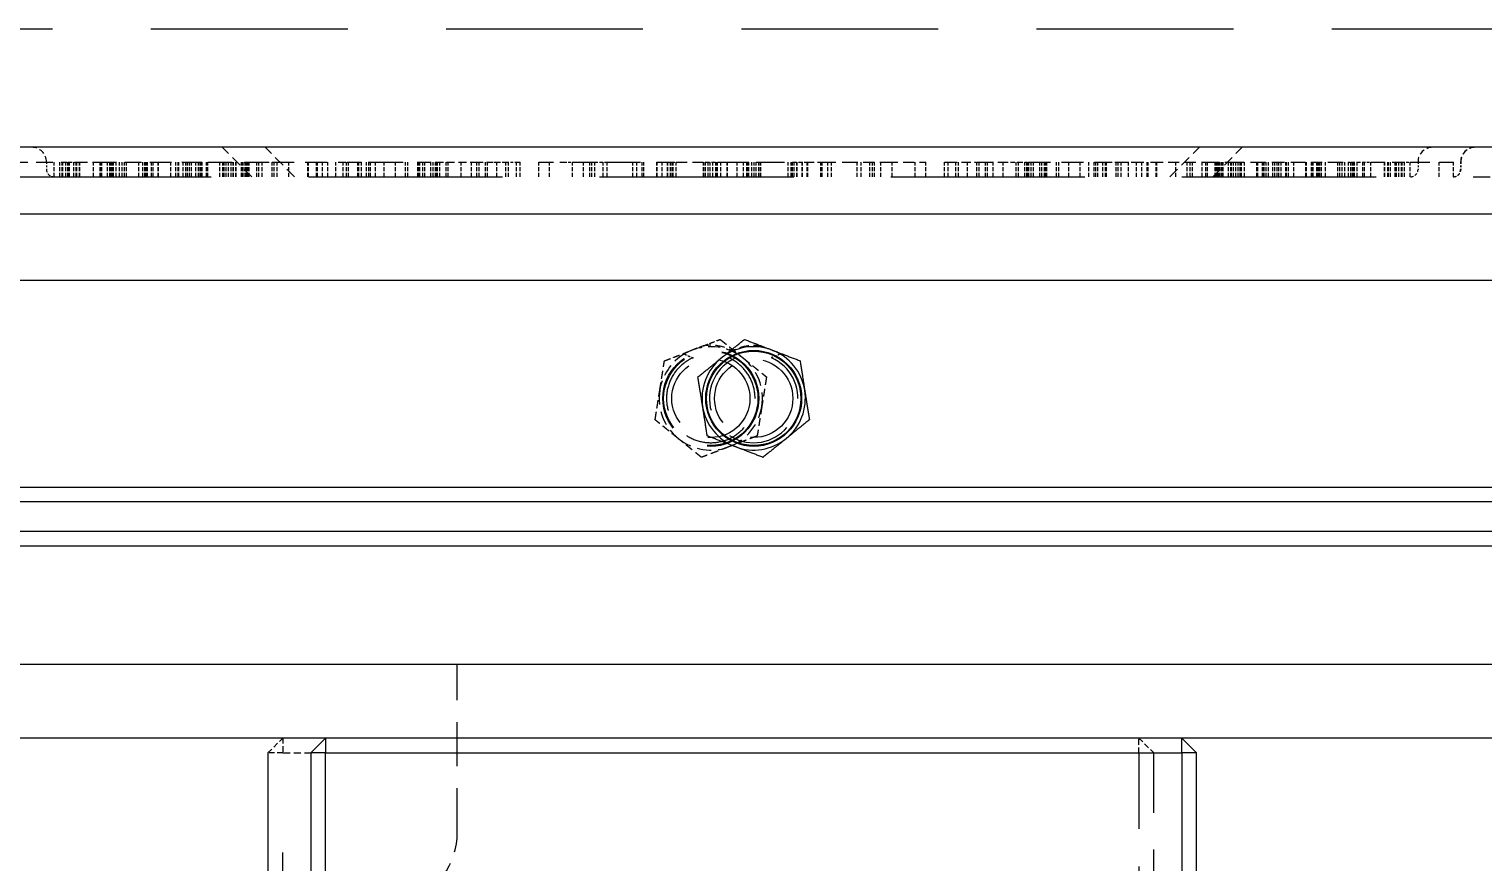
# Model space of a CAD drawing. Header units: millimetres. Extents: x 36 to 2484, y 36 to 1746.
# Drawn here: x 1437.6 to 1536.1, y 569 to 625.4 of the extents above; entities that cross this region are included whole.
import ezdxf

# ---------------------------------------------------------------- set-up
doc = ezdxf.new("R2010")
doc.units = ezdxf.units.MM
doc.header["$LTSCALE"] = 6
doc.linetypes.add('HIDDEN', pattern=[9.525, 6.35, -3.175])
doc.layers.add('가는실선_A4', color=7, linetype='Continuous', lineweight=5)
doc.layers.add('굵은실선_A3', color=7, linetype='Continuous', lineweight=18)
doc.layers.add('가는파선_A3', color=7, linetype='HIDDEN', lineweight=13, true_color=0x008000)
doc.styles.add('치수문자_A3(2.5)', font='')
doc.styles.get('치수문자_A3(2.5)').set_extended_font_data('GulimChe')
doc.dimstyles.new('치수_A3(2.5)', dxfattribs={"dimscale": 6, "dimtxt": 2.5, "dimasz": 2.5, "dimexe": 1.5, "dimexo": 1, "dimgap": 0.5, "dimtad": 1, "dimtoh": 1, "dimdec": 1, "dimrnd": 1e-08, "dimdsep": 46, "dimtxsty": '치수문자_A3(2.5)', "dimcen": 0.09, "dimdle": 10, "dimclrd": 8, "dimclre": 8, "dimclrt": 7, "dimadec": 1, "dimazin": 2, "dimtfac": 0.8, "dimtmove": 0, "dimatfit": 3, "dimfxl": 1, "dimtolj": 1, "dimtzin": 0, "dimlwd": -1, "dimlwe": -1, "dimarcsym": 0})

# ---------------------------------------------------------------- blocks, each defined once
blk = doc.blocks.new('*D23')
at = {"layer": 'Defpoints', "color": 0, "transparency": 16777216}
for p in [(1559.168, 617.429), (1623.78, 617.429), (1518.763, 417.429)]:
    blk.add_point(p, dxfattribs=at)
at = {"layer": '가는실선_A4', "color": 8, "transparency": 16777216}
for p, q in [((1565.168, 617.429), (1632.78, 617.429)), ((1623.78, 432.429), (1623.78, 602.429)), ((1524.763, 417.429), (1632.78, 417.429))]:
    blk.add_line(p, q, dxfattribs=at)
for points in [[(1621.28, 602.429), (1626.28, 602.429), (1623.78, 617.429)], [(1621.28, 432.429), (1626.28, 432.429), (1623.78, 417.429)]]:
    blk.add_solid(points, dxfattribs=at)
at = {"layer": '가는실선_A4', "color": 7, "transparency": 16777216, "insert": (1613.11, 517.429), "char_height": 15, "attachment_point": 5, "rotation": 90, "style": '치수문자_A3(2.5)'}
blk.add_mtext('\\A1;200', dxfattribs=at)

msp = doc.modelspace()

# ---------------------------------------------------------------- linework, layer by layer
at = {"layer": '가는파선_A3', "ltscale": 0.349956}
for p, q in [((1559.168, 625.429), (1359.168, 625.429)), ((1559.168, 590.429), (1359.168, 590.429)), ((1453.763, 576.429), (1453.763, 536.429))]:
    msp.add_line(p, q, dxfattribs=at)
at = {"layer": '가는파선_A3', "ltscale": 0.019385}
for p, q in [((1452.663, 615.429), (1450.663, 617.429)), ((1455.568, 615.429), (1453.568, 617.429)), ((1514.863, 615.429), (1516.863, 617.429)), ((1517.768, 615.429), (1519.768, 617.429))]:
    msp.add_line(p, q, dxfattribs=at)
at = {"layer": '가는파선_A3', "ltscale": 0.029609}
msp.add_line((1436.362, 616.429), (1439.88, 616.429), dxfattribs=at)
at = {"layer": '가는파선_A3', "ltscale": 0.003344}
for p, q in [((1438.762, 616.429), (1438.762, 615.929)), ((1531.669, 616.429), (1531.669, 615.929)), ((1534.558, 616.429), (1534.558, 615.929)), ((1534.574, 616.429), (1534.574, 615.929))]:
    msp.add_line(p, q, dxfattribs=at)
at = {"layer": '가는파선_A3', "ltscale": 0.006789}
for p, q in [((1439.289, 615.429), (1439.289, 616.429)), ((1439.678, 615.429), (1439.678, 616.429)), ((1439.829, 615.429), (1439.829, 616.429)), ((1439.88, 615.429), (1439.88, 616.429)), ((1440.064, 615.429), (1440.064, 616.429)), ((1440.218, 615.429), (1440.218, 616.429)), ((1440.293, 615.429), (1440.293, 616.429)), ((1440.32, 615.429), (1440.32, 616.429)), ((1440.616, 615.429), (1440.616, 616.429)), ((1440.617, 615.429), (1440.617, 616.429)), ((1440.768, 615.429), (1440.768, 616.429)), ((1440.808, 615.429), (1440.808, 616.429)), ((1441.003, 615.429), (1441.003, 616.429)), ((1441.024, 615.429), (1441.024, 616.429)), ((1441.958, 615.429), (1441.958, 616.429)), ((1442.395, 615.429), (1442.395, 616.429)), ((1442.498, 615.429), (1442.498, 616.429)), ((1442.507, 615.429), (1442.507, 616.429)), ((1442.888, 615.429), (1442.888, 616.429)), ((1443.062, 615.429), (1443.062, 616.429)), ((1443.142, 615.429), (1443.142, 616.429)), ((1443.145, 615.429), (1443.145, 616.429)), ((1443.167, 615.429), (1443.167, 616.429)), ((1443.208, 615.429), (1443.208, 616.429)), ((1443.308, 615.429), (1443.308, 616.429)), ((1443.478, 615.429), (1443.478, 616.429)), ((1443.71, 615.429), (1443.71, 616.429)), ((1443.89, 615.429), (1443.89, 616.429)), ((1444.049, 615.429), (1444.049, 616.429)), ((1444.188, 615.429), (1444.188, 616.429)), ((1445.026, 615.429), (1445.026, 616.429)), ((1445.297, 615.429), (1445.297, 616.429)), ((1445.422, 615.429), (1445.422, 616.429)), ((1445.511, 615.429), (1445.511, 616.429)), ((1445.563, 615.429), (1445.563, 616.429)), ((1445.609, 615.429), (1445.609, 616.429)), ((1445.868, 615.429), (1445.868, 616.429)), ((1445.875, 615.429), (1445.875, 616.429)), ((1445.986, 615.429), (1445.986, 616.429)), ((1446.322, 615.429), (1446.322, 616.429)), ((1446.36, 615.429), (1446.36, 616.429)), ((1447.179, 615.429), (1447.179, 616.429)), ((1447.53, 615.429), (1447.53, 616.429)), ((1447.676, 615.429), (1447.676, 616.429)), ((1447.721, 615.429), (1447.721, 616.429)), ((1448.032, 615.429), (1448.032, 616.429)), ((1448.198, 615.429), (1448.198, 616.429)), ((1448.304, 615.429), (1448.304, 616.429)), ((1448.461, 615.429), (1448.461, 616.429)), ((1448.596, 615.429), (1448.596, 616.429)), ((1448.886, 615.429), (1448.886, 616.429)), ((1449.05, 615.429), (1449.05, 616.429)), ((1449.175, 615.429), (1449.175, 616.429)), ((1449.271, 615.429), (1449.271, 616.429)), ((1449.302, 615.429), (1449.302, 616.429)), ((1449.606, 615.429), (1449.606, 616.429)), ((1449.681, 615.429), (1449.681, 616.429)), ((1450.511, 615.429), (1450.511, 616.429)), ((1450.709, 615.429), (1450.709, 616.429)), ((1450.809, 615.429), (1450.809, 616.429)), ((1450.936, 615.429), (1450.936, 616.429)), ((1451.092, 615.429), (1451.092, 616.429)), ((1451.264, 615.429), (1451.264, 616.429)), ((1451.404, 615.429), (1451.404, 616.429)), ((1451.436, 615.429), (1451.436, 616.429)), ((1451.595, 615.429), (1451.595, 616.429)), ((1451.61, 615.429), (1451.61, 616.429)), ((1451.966, 615.429), (1451.966, 616.429)), ((1452.05, 615.429), (1452.05, 616.429)), ((1452.157, 615.429), (1452.157, 616.429)), ((1452.263, 615.429), (1452.263, 616.429)), ((1452.327, 615.429), (1452.327, 616.429)), ((1452.353, 615.429), (1452.353, 616.429)), ((1452.413, 615.429), (1452.413, 616.429)), ((1452.503, 615.429), (1452.503, 616.429)), ((1453.019, 615.429), (1453.019, 616.429)), ((1453.139, 615.429), (1453.139, 616.429)), ((1453.374, 615.429), (1453.374, 616.429)), ((1454.042, 615.429), (1454.042, 616.429)), ((1454.188, 615.429), (1454.188, 616.429)), ((1454.397, 615.429), (1454.397, 616.429)), ((1455.171, 615.429), (1455.171, 616.429)), ((1456.463, 615.429), (1456.463, 616.429)), ((1456.504, 615.429), (1456.504, 616.429)), ((1457.046, 615.429), (1457.046, 616.429)), ((1457.118, 615.429), (1457.118, 616.429)), ((1457.469, 615.429), (1457.469, 616.429)), ((1457.824, 615.429), (1457.824, 616.429)), ((1458.367, 615.429), (1458.367, 616.429)), ((1458.86, 615.429), (1458.86, 616.429)), ((1459.077, 615.429), (1459.077, 616.429)), ((1459.215, 615.429), (1459.215, 616.429)), ((1459.861, 615.429), (1459.861, 616.429)), ((1459.931, 615.429), (1459.931, 616.429)), ((1460.108, 615.429), (1460.108, 616.429)), ((1460.442, 615.429), (1460.442, 616.429)), ((1460.593, 615.429), (1460.593, 616.429)), ((1460.705, 615.429), (1460.705, 616.429)), ((1461.055, 615.429), (1461.055, 616.429)), ((1461.64, 615.429), (1461.64, 616.429)), ((1462.413, 615.429), (1462.413, 616.429)), ((1463.088, 615.429), (1463.088, 616.429)), ((1463.25, 615.429), (1463.25, 616.429)), ((1463.912, 615.429), (1463.912, 616.429)), ((1463.996, 615.429), (1463.996, 616.429)), ((1464.052, 615.429), (1464.052, 616.429)), ((1464.249, 615.429), (1464.249, 616.429)), ((1464.387, 615.429), (1464.387, 616.429)), ((1464.806, 615.429), (1464.806, 616.429)), ((1464.956, 615.429), (1464.956, 616.429)), ((1465.117, 615.429), (1465.117, 616.429)), ((1465.155, 615.429), (1465.155, 616.429)), ((1465.161, 615.429), (1465.161, 616.429)), ((1465.215, 615.429), (1465.215, 616.429)), ((1465.256, 615.429), (1465.256, 616.429)), ((1465.403, 615.429), (1465.403, 616.429)), ((1465.835, 615.429), (1465.835, 616.429)), ((1465.981, 615.429), (1465.981, 616.429)), ((1466.858, 615.429), (1466.858, 616.429)), ((1467.551, 615.429), (1467.551, 616.429)), ((1467.92, 615.429), (1467.92, 616.429)), ((1468.068, 615.429), (1468.068, 616.429)), ((1468.499, 615.429), (1468.499, 616.429)), ((1468.643, 615.429), (1468.643, 616.429)), ((1469.269, 615.429), (1469.269, 616.429)), ((1469.89, 615.429), (1469.89, 616.429)), ((1470.064, 615.429), (1470.064, 616.429)), ((1470.596, 615.429), (1470.596, 616.429)), ((1470.843, 615.429), (1470.843, 616.429)), ((1472.104, 615.429), (1472.104, 616.429)), ((1472.832, 615.429), (1472.832, 616.429)), ((1474.393, 615.429), (1474.393, 616.429)), ((1475.151, 615.429), (1475.151, 616.429)), ((1475.573, 615.429), (1475.573, 616.429)), ((1475.706, 615.429), (1475.706, 616.429)), ((1475.898, 615.429), (1475.898, 616.429)), ((1476.48, 615.429), (1476.48, 616.429)), ((1476.751, 615.429), (1476.751, 616.429)), ((1478.49, 615.429), (1478.49, 616.429)), ((1478.746, 615.429), (1478.746, 616.429)), ((1479.114, 615.429), (1479.114, 616.429)), ((1479.216, 615.429), (1479.216, 616.429)), ((1480.103, 615.429), (1480.103, 616.429)), ((1480.111, 615.429), (1480.111, 616.429)), ((1480.133, 615.429), (1480.133, 616.429)), ((1480.463, 615.429), (1480.463, 616.429)), ((1480.476, 615.429), (1480.476, 616.429)), ((1480.824, 615.429), (1480.824, 616.429)), ((1480.849, 615.429), (1480.849, 616.429)), ((1481.023, 615.429), (1481.023, 616.429)), ((1481.135, 615.429), (1481.135, 616.429)), ((1481.22, 615.429), (1481.22, 616.429)), ((1481.42, 615.429), (1481.42, 616.429)), ((1483.27, 615.429), (1483.27, 616.429)), ((1483.384, 615.429), (1483.384, 616.429)), ((1483.413, 615.429), (1483.413, 616.429)), ((1483.591, 615.429), (1483.591, 616.429)), ((1483.728, 615.429), (1483.728, 616.429)), ((1483.899, 615.429), (1483.899, 616.429)), ((1484.1, 615.429), (1484.1, 616.429)), ((1484.126, 615.429), (1484.126, 616.429)), ((1484.144, 615.429), (1484.144, 616.429)), ((1484.159, 615.429), (1484.159, 616.429)), ((1484.217, 615.429), (1484.217, 616.429)), ((1484.444, 615.429), (1484.444, 616.429)), ((1484.871, 615.429), (1484.871, 616.429)), ((1484.876, 615.429), (1484.876, 616.429)), ((1484.878, 615.429), (1484.878, 616.429)), ((1484.886, 615.429), (1484.886, 616.429)), ((1485.545, 615.429), (1485.545, 616.429)), ((1485.553, 615.429), (1485.553, 616.429)), ((1485.555, 615.429), (1485.555, 616.429)), ((1485.56, 615.429), (1485.56, 616.429)), ((1485.987, 615.429), (1485.987, 616.429)), ((1486.214, 615.429), (1486.214, 616.429)), ((1486.272, 615.429), (1486.272, 616.429)), ((1486.287, 615.429), (1486.287, 616.429)), ((1486.306, 615.429), (1486.306, 616.429)), ((1486.331, 615.429), (1486.331, 616.429)), ((1486.532, 615.429), (1486.532, 616.429)), ((1486.704, 615.429), (1486.704, 616.429)), ((1486.84, 615.429), (1486.84, 616.429)), ((1487.018, 615.429), (1487.018, 616.429)), ((1487.047, 615.429), (1487.047, 616.429)), ((1487.161, 615.429), (1487.161, 616.429)), ((1489.011, 615.429), (1489.011, 616.429)), ((1489.211, 615.429), (1489.211, 616.429)), ((1489.297, 615.429), (1489.297, 616.429)), ((1489.408, 615.429), (1489.408, 616.429)), ((1489.582, 615.429), (1489.582, 616.429)), ((1489.607, 615.429), (1489.607, 616.429)), ((1489.955, 615.429), (1489.955, 616.429)), ((1489.968, 615.429), (1489.968, 616.429)), ((1490.298, 615.429), (1490.298, 616.429)), ((1490.32, 615.429), (1490.32, 616.429)), ((1490.328, 615.429), (1490.328, 616.429)), ((1491.215, 615.429), (1491.215, 616.429)), ((1491.317, 615.429), (1491.317, 616.429)), ((1491.685, 615.429), (1491.685, 616.429)), ((1491.941, 615.429), (1491.941, 616.429)), ((1493.68, 615.429), (1493.68, 616.429)), ((1493.951, 615.429), (1493.951, 616.429)), ((1494.533, 615.429), (1494.533, 616.429)), ((1494.725, 615.429), (1494.725, 616.429)), ((1494.858, 615.429), (1494.858, 616.429)), ((1495.28, 615.429), (1495.28, 616.429)), ((1496.038, 615.429), (1496.038, 616.429)), ((1497.599, 615.429), (1497.599, 616.429)), ((1498.327, 615.429), (1498.327, 616.429)), ((1499.588, 615.429), (1499.588, 616.429)), ((1499.835, 615.429), (1499.835, 616.429)), ((1500.367, 615.429), (1500.367, 616.429)), ((1500.542, 615.429), (1500.542, 616.429)), ((1501.162, 615.429), (1501.162, 616.429)), ((1501.788, 615.429), (1501.788, 616.429)), ((1501.932, 615.429), (1501.932, 616.429)), ((1502.363, 615.429), (1502.363, 616.429)), ((1502.511, 615.429), (1502.511, 616.429)), ((1502.88, 615.429), (1502.88, 616.429)), ((1503.573, 615.429), (1503.573, 616.429)), ((1504.45, 615.429), (1504.45, 616.429)), ((1504.596, 615.429), (1504.596, 616.429)), ((1505.028, 615.429), (1505.028, 616.429)), ((1505.175, 615.429), (1505.175, 616.429)), ((1505.216, 615.429), (1505.216, 616.429)), ((1505.27, 615.429), (1505.27, 616.429)), ((1505.276, 615.429), (1505.276, 616.429)), ((1505.314, 615.429), (1505.314, 616.429)), ((1505.475, 615.429), (1505.475, 616.429)), ((1505.625, 615.429), (1505.625, 616.429)), ((1506.044, 615.429), (1506.044, 616.429)), ((1506.182, 615.429), (1506.182, 616.429)), ((1506.379, 615.429), (1506.379, 616.429)), ((1506.435, 615.429), (1506.435, 616.429)), ((1506.519, 615.429), (1506.519, 616.429)), ((1507.181, 615.429), (1507.181, 616.429)), ((1507.343, 615.429), (1507.343, 616.429)), ((1508.018, 615.429), (1508.018, 616.429)), ((1508.791, 615.429), (1508.791, 616.429)), ((1509.376, 615.429), (1509.376, 616.429)), ((1509.726, 615.429), (1509.726, 616.429)), ((1509.839, 615.429), (1509.839, 616.429)), ((1509.989, 615.429), (1509.989, 616.429)), ((1510.323, 615.429), (1510.323, 616.429)), ((1510.5, 615.429), (1510.5, 616.429)), ((1510.571, 615.429), (1510.571, 616.429)), ((1511.216, 615.429), (1511.216, 616.429)), ((1511.354, 615.429), (1511.354, 616.429)), ((1511.571, 615.429), (1511.571, 616.429)), ((1512.064, 615.429), (1512.064, 616.429)), ((1512.607, 615.429), (1512.607, 616.429)), ((1512.962, 615.429), (1512.962, 616.429)), ((1513.313, 615.429), (1513.313, 616.429)), ((1513.385, 615.429), (1513.385, 616.429)), ((1513.927, 615.429), (1513.927, 616.429)), ((1513.968, 615.429), (1513.968, 616.429)), ((1515.26, 615.429), (1515.26, 616.429)), ((1516.034, 615.429), (1516.034, 616.429)), ((1516.243, 615.429), (1516.243, 616.429)), ((1516.389, 615.429), (1516.389, 616.429)), ((1517.057, 615.429), (1517.057, 616.429)), ((1517.292, 615.429), (1517.292, 616.429)), ((1517.412, 615.429), (1517.412, 616.429)), ((1517.928, 615.429), (1517.928, 616.429)), ((1518.018, 615.429), (1518.018, 616.429)), ((1518.078, 615.429), (1518.078, 616.429)), ((1518.104, 615.429), (1518.104, 616.429)), ((1518.168, 615.429), (1518.168, 616.429)), ((1518.274, 615.429), (1518.274, 616.429)), ((1518.381, 615.429), (1518.381, 616.429)), ((1518.465, 615.429), (1518.465, 616.429)), ((1518.821, 615.429), (1518.821, 616.429)), ((1518.836, 615.429), (1518.836, 616.429)), ((1518.995, 615.429), (1518.995, 616.429)), ((1519.027, 615.429), (1519.027, 616.429)), ((1519.167, 615.429), (1519.167, 616.429)), ((1519.339, 615.429), (1519.339, 616.429)), ((1519.495, 615.429), (1519.495, 616.429)), ((1519.622, 615.429), (1519.622, 616.429)), ((1519.722, 615.429), (1519.722, 616.429)), ((1519.92, 615.429), (1519.92, 616.429)), ((1520.75, 615.429), (1520.75, 616.429)), ((1520.825, 615.429), (1520.825, 616.429)), ((1521.129, 615.429), (1521.129, 616.429)), ((1521.161, 615.429), (1521.161, 616.429)), ((1521.256, 615.429), (1521.256, 616.429)), ((1521.381, 615.429), (1521.381, 616.429)), ((1521.545, 615.429), (1521.545, 616.429)), ((1521.836, 615.429), (1521.836, 616.429)), ((1521.97, 615.429), (1521.97, 616.429)), ((1522.127, 615.429), (1522.127, 616.429)), ((1522.233, 615.429), (1522.233, 616.429)), ((1522.399, 615.429), (1522.399, 616.429)), ((1522.71, 615.429), (1522.71, 616.429)), ((1522.755, 615.429), (1522.755, 616.429)), ((1522.901, 615.429), (1522.901, 616.429)), ((1523.253, 615.429), (1523.253, 616.429)), ((1524.071, 615.429), (1524.071, 616.429)), ((1524.109, 615.429), (1524.109, 616.429)), ((1524.445, 615.429), (1524.445, 616.429)), ((1524.556, 615.429), (1524.556, 616.429)), ((1524.563, 615.429), (1524.563, 616.429)), ((1524.822, 615.429), (1524.822, 616.429)), ((1524.868, 615.429), (1524.868, 616.429)), ((1524.921, 615.429), (1524.921, 616.429)), ((1525.009, 615.429), (1525.009, 616.429)), ((1525.134, 615.429), (1525.134, 616.429)), ((1525.405, 615.429), (1525.405, 616.429)), ((1526.243, 615.429), (1526.243, 616.429)), ((1526.382, 615.429), (1526.382, 616.429)), ((1526.542, 615.429), (1526.542, 616.429)), ((1526.722, 615.429), (1526.722, 616.429)), ((1526.953, 615.429), (1526.953, 616.429)), ((1527.123, 615.429), (1527.123, 616.429)), ((1527.223, 615.429), (1527.223, 616.429)), ((1527.265, 615.429), (1527.265, 616.429)), ((1527.286, 615.429), (1527.286, 616.429)), ((1527.289, 615.429), (1527.289, 616.429)), ((1527.369, 615.429), (1527.369, 616.429)), ((1527.543, 615.429), (1527.543, 616.429)), ((1527.924, 615.429), (1527.924, 616.429)), ((1527.933, 615.429), (1527.933, 616.429)), ((1528.036, 615.429), (1528.036, 616.429)), ((1528.473, 615.429), (1528.473, 616.429)), ((1529.407, 615.429), (1529.407, 616.429)), ((1529.428, 615.429), (1529.428, 616.429)), ((1529.623, 615.429), (1529.623, 616.429)), ((1529.663, 615.429), (1529.663, 616.429)), ((1529.814, 615.429), (1529.814, 616.429)), ((1529.815, 615.429), (1529.815, 616.429)), ((1530.111, 615.429), (1530.111, 616.429)), ((1530.138, 615.429), (1530.138, 616.429)), ((1530.213, 615.429), (1530.213, 616.429)), ((1530.367, 615.429), (1530.367, 616.429)), ((1530.551, 615.429), (1530.551, 616.429)), ((1530.602, 615.429), (1530.602, 616.429)), ((1530.753, 615.429), (1530.753, 616.429)), ((1531.142, 615.429), (1531.142, 616.429)), ((1533.108, 615.429), (1533.108, 616.429)), ((1534.069, 615.429), (1534.069, 616.429))]:
    msp.add_line(p, q, dxfattribs=at)
at = {"layer": '가는파선_A3', "ltscale": 0.001415}
msp.add_line((1439.88, 616.429), (1439.893, 616.429), dxfattribs=at)
at = {"layer": '가는파선_A3', "ltscale": 0.006661}
msp.add_line((1439.893, 616.429), (1440.21, 616.429), dxfattribs=at)
at = {"layer": '가는파선_A3', "ltscale": 0.007761}
msp.add_line((1440.21, 616.429), (1440.841, 616.429), dxfattribs=at)
at = {"layer": '가는파선_A3', "ltscale": 0.018221}
msp.add_line((1440.841, 616.429), (1442.395, 616.429), dxfattribs=at)
at = {"layer": '가는파선_A3', "ltscale": 0.029384}
msp.add_line((1442.395, 616.429), (1445.868, 616.429), dxfattribs=at)
at = {"layer": '가는파선_A3', "ltscale": 0.036018}
msp.add_line((1445.868, 616.429), (1449.681, 616.429), dxfattribs=at)
at = {"layer": '가는파선_A3', "ltscale": 0.043675}
msp.add_line((1449.681, 616.429), (1454.042, 616.429), dxfattribs=at)
at = {"layer": '가는파선_A3', "ltscale": 0.039233}
for p, q in [((1454.042, 616.429), (1458.86, 616.429)), ((1505.276, 616.429), (1510.571, 616.429))]:
    msp.add_line(p, q, dxfattribs=at)
at = {"layer": '가는파선_A3', "ltscale": 0.004461}
for p, q in [((1458.86, 616.429), (1459.215, 616.429)), ((1505.028, 616.429), (1505.276, 616.429)), ((1527.933, 616.429), (1528.473, 616.429)), ((1530.602, 616.429), (1531.142, 616.429))]:
    msp.add_line(p, q, dxfattribs=at)
at = {"layer": '가는파선_A3', "ltscale": 0.023522}
msp.add_line((1459.215, 616.429), (1461.055, 616.429), dxfattribs=at)
at = {"layer": '가는파선_A3', "ltscale": 0.049143}
msp.add_line((1461.055, 616.429), (1463.996, 616.429), dxfattribs=at)
at = {"layer": '가는파선_A3', "ltscale": 0.000321317}
msp.add_line((1463.996, 616.429), (1464.052, 616.429), dxfattribs=at)
at = {"layer": '가는파선_A3', "ltscale": 0.006548}
msp.add_line((1464.052, 616.429), (1464.267, 616.429), dxfattribs=at)
at = {"layer": '가는파선_A3', "ltscale": 0.014472}
msp.add_line((1464.267, 616.429), (1465.859, 616.429), dxfattribs=at)
at = {"layer": '가는파선_A3', "ltscale": 0.014122}
msp.add_line((1465.859, 616.429), (1467.875, 616.429), dxfattribs=at)
at = {"layer": '가는파선_A3', "ltscale": 0.012024}
msp.add_line((1467.875, 616.429), (1469.092, 616.429), dxfattribs=at)
at = {"layer": '가는파선_A3', "ltscale": 0.005856}
msp.add_line((1469.092, 616.429), (1469.269, 616.429), dxfattribs=at)
at = {"layer": '가는파선_A3', "ltscale": 0.00647}
msp.add_line((1469.269, 616.429), (1469.89, 616.429), dxfattribs=at)
at = {"layer": '가는파선_A3', "ltscale": 0.005134}
msp.add_line((1469.89, 616.429), (1470.596, 616.429), dxfattribs=at)
at = {"layer": '가는파선_A3', "ltscale": 0.000273889}
msp.add_line((1470.596, 616.429), (1470.616, 616.429), dxfattribs=at)
at = {"layer": '가는파선_A3', "ltscale": 0.00759}
msp.add_line((1470.616, 616.429), (1470.843, 616.429), dxfattribs=at)
at = {"layer": '가는파선_A3', "ltscale": 0.00912}
msp.add_line((1472.104, 616.429), (1472.254, 616.429), dxfattribs=at)
at = {"layer": '가는파선_A3', "ltscale": 0.022595}
msp.add_line((1472.254, 616.429), (1473.834, 616.429), dxfattribs=at)
at = {"layer": '가는파선_A3', "ltscale": 0.004485}
msp.add_line((1473.834, 616.429), (1474.393, 616.429), dxfattribs=at)
at = {"layer": '가는파선_A3', "ltscale": 0.058855}
for p, q in [((1474.393, 616.429), (1475.898, 616.429)), ((1476.751, 616.429), (1481.22, 616.429))]:
    msp.add_line(p, q, dxfattribs=at)
at = {"layer": '가는파선_A3', "ltscale": 0.005882}
msp.add_line((1475.898, 616.429), (1476.751, 616.429), dxfattribs=at)
at = {"layer": '가는파선_A3', "ltscale": 0.001278}
msp.add_line((1481.22, 616.429), (1481.42, 616.429), dxfattribs=at)
at = {"layer": '가는파선_A3', "ltscale": 0.019247}
msp.add_line((1481.42, 616.429), (1483.384, 616.429), dxfattribs=at)
at = {"layer": '가는파선_A3', "ltscale": 0.055011}
msp.add_line((1483.384, 616.429), (1483.413, 616.429), dxfattribs=at)
at = {"layer": '가는파선_A3', "ltscale": 0.007004}
for p, q in [((1483.413, 616.429), (1484.444, 616.429)), ((1489.297, 616.429), (1490.328, 616.429))]:
    msp.add_line(p, q, dxfattribs=at)
at = {"layer": '가는파선_A3', "ltscale": 0.050015}
msp.add_line((1484.444, 616.429), (1486.84, 616.429), dxfattribs=at)
at = {"layer": '가는파선_A3', "ltscale": 0.05004}
msp.add_line((1486.84, 616.429), (1489.297, 616.429), dxfattribs=at)
at = {"layer": '가는파선_A3', "ltscale": 0.011718}
msp.add_line((1490.328, 616.429), (1491.215, 616.429), dxfattribs=at)
at = {"layer": '가는파선_A3', "ltscale": 0.008933}
msp.add_line((1491.215, 616.429), (1491.363, 616.429), dxfattribs=at)
at = {"layer": '가는파선_A3', "ltscale": 0.022736}
for p, q in [((1491.363, 616.429), (1492.966, 616.429)), ((1512.24, 616.429), (1514.74, 616.429)), ((1520.462, 616.429), (1523.307, 616.429))]:
    msp.add_line(p, q, dxfattribs=at)
at = {"layer": '가는파선_A3', "ltscale": 0.019744}
for p, q in [((1492.966, 616.429), (1495.695, 616.429)), ((1514.74, 616.429), (1517.489, 616.429)), ((1523.307, 616.429), (1525.923, 616.429))]:
    msp.add_line(p, q, dxfattribs=at)
at = {"layer": '가는파선_A3', "ltscale": 0.01934}
for p, q in [((1495.695, 616.429), (1497.891, 616.429)), ((1517.489, 616.429), (1518.97, 616.429))]:
    msp.add_line(p, q, dxfattribs=at)
at = {"layer": '가는파선_A3', "ltscale": 0.013447}
msp.add_line((1497.891, 616.429), (1498.327, 616.429), dxfattribs=at)
at = {"layer": '가는파선_A3', "ltscale": 0.00694}
msp.add_line((1499.588, 616.429), (1499.826, 616.429), dxfattribs=at)
at = {"layer": '가는파선_A3', "ltscale": 0.016225}
msp.add_line((1499.826, 616.429), (1501.634, 616.429), dxfattribs=at)
at = {"layer": '가는파선_A3', "ltscale": 0.001035}
msp.add_line((1501.634, 616.429), (1501.788, 616.429), dxfattribs=at)
at = {"layer": '가는파선_A3', "ltscale": 0.015871}
msp.add_line((1501.788, 616.429), (1502.339, 616.429), dxfattribs=at)
at = {"layer": '가는파선_A3', "ltscale": 0.015367}
msp.add_line((1502.339, 616.429), (1503.607, 616.429), dxfattribs=at)
at = {"layer": '가는파선_A3', "ltscale": 0.008002}
msp.add_line((1503.607, 616.429), (1504.596, 616.429), dxfattribs=at)
at = {"layer": '가는파선_A3', "ltscale": 0.007854}
msp.add_line((1504.596, 616.429), (1505.028, 616.429), dxfattribs=at)
at = {"layer": '가는파선_A3', "ltscale": 0.009964}
msp.add_line((1510.571, 616.429), (1511.354, 616.429), dxfattribs=at)
at = {"layer": '가는파선_A3', "ltscale": 0.019336}
msp.add_line((1511.354, 616.429), (1512.24, 616.429), dxfattribs=at)
at = {"layer": '가는파선_A3', "ltscale": 0.002878}
msp.add_line((1518.97, 616.429), (1518.995, 616.429), dxfattribs=at)
at = {"layer": '가는파선_A3', "ltscale": 0.000269195}
msp.add_line((1518.995, 616.429), (1519.027, 616.429), dxfattribs=at)
at = {"layer": '가는파선_A3', "ltscale": 0.001495}
msp.add_line((1519.027, 616.429), (1519.035, 616.429), dxfattribs=at)
at = {"layer": '가는파선_A3', "ltscale": 0.022663}
msp.add_line((1519.035, 616.429), (1520.462, 616.429), dxfattribs=at)
at = {"layer": '가는파선_A3', "ltscale": 0.017728}
msp.add_line((1525.923, 616.429), (1526.953, 616.429), dxfattribs=at)
at = {"layer": '가는파선_A3', "ltscale": 0.001199}
msp.add_line((1526.953, 616.429), (1527.123, 616.429), dxfattribs=at)
at = {"layer": '가는파선_A3', "ltscale": 0.006744}
msp.add_line((1527.123, 616.429), (1527.933, 616.429), dxfattribs=at)
at = {"layer": '가는파선_A3', "ltscale": 0.025251}
msp.add_line((1528.473, 616.429), (1530.602, 616.429), dxfattribs=at)
at = {"layer": '가는파선_A3', "ltscale": 0.034746}
msp.add_line((1531.142, 616.429), (1534.069, 616.429), dxfattribs=at)
at = {"layer": '가는파선_A3', "ltscale": 0.345146}
msp.add_line((1436.777, 615.429), (1536.559, 615.429), dxfattribs=at)
at = {"layer": '가는파선_A3', "ltscale": 0.00792}
msp.add_line((1483.246, 603.98), (1482.16, 603.562), dxfattribs=at)
at = {"layer": '가는파선_A3', "ltscale": 0.0782}
msp.add_line((1466.591, 571.063), (1466.591, 582.429), dxfattribs=at)
at = {"layer": '가는파선_A3', "ltscale": 0.009642}
for p, q in [((1453.763, 576.429), (1454.763, 577.429)), ((1454.763, 577.429), (1454.763, 576.429)), ((1512.763, 576.429), (1512.763, 577.429)), ((1512.763, 577.429), (1513.763, 576.429)), ((1454.763, 576.429), (1453.763, 576.429))]:
    msp.add_line(p, q, dxfattribs=at)
at = {"layer": '가는파선_A3', "ltscale": 0.353654}
msp.add_line((1454.763, 536.006), (1454.763, 576.429), dxfattribs=at)
at = {"layer": '가는파선_A3', "ltscale": 0.013022}
msp.add_line((1454.763, 576.429), (1456.668, 576.429), dxfattribs=at)
at = {"layer": '가는파선_A3', "ltscale": 0.134766}
msp.add_line((1512.763, 576.429), (1512.763, 556.852), dxfattribs=at)
at = {"layer": '가는파선_A3', "ltscale": 0.130789}
msp.add_line((1513.763, 557.429), (1513.763, 576.429), dxfattribs=at)
at = {"layer": '가는파선_A3', "ltscale": 0.140574}
msp.add_circle((1483.763, 600.429), 3.25, dxfattribs=at)
at = {"layer": '가는파선_A3', "ltscale": 0.138156}
msp.add_circle((1483.763, 600.429), 3.194, dxfattribs=at)
at = {"layer": '가는파선_A3', "ltscale": 0.114603}
for centre in [(1483.763, 600.429), (1486.668, 600.429)]:
    msp.add_circle(centre, 2.65, dxfattribs=at)
at = {"layer": '가는파선_A3', "ltscale": 0.010721}
for centre, start, end in [((1437.762, 616.429), 0, 90), ((1532.669, 616.429), 90, 180), ((1535.558, 616.429), 90, 180), ((1535.574, 616.429), 90, 180)]:
    msp.add_arc(centre, 1, start, end, dxfattribs=at)
at = {"layer": '가는파선_A3', "ltscale": 0.005311}
for centre, start, end in [((1439.262, 615.929), 180, 270), ((1531.169, 615.929), 270, 0), ((1534.058, 615.929), 270, 0), ((1534.074, 615.929), 270, 0)]:
    msp.add_arc(centre, 0.5, start, end, dxfattribs=at)
at = {"layer": '가는파선_A3', "ltscale": 0.021692}
msp.add_arc((1483.763, 600.429), 3.5, 59.23316, 111.0177, dxfattribs=at)
at = {"layer": '가는파선_A3', "ltscale": 0.021047}
msp.add_arc((1483.763, 600.429), 3.5, 120.76684, 171.0177, dxfattribs=at)
at = {"layer": '가는파선_A3', "ltscale": 0.004003}
msp.add_arc((1483.763, 600.429), 3.5, 111.0177, 120.76684, dxfattribs=at)
at = {"layer": '가는파선_A3', "ltscale": 0.112758}
msp.add_arc((1486.668, 600.429), 3, 113.55823, 66.44177, dxfattribs=at)
at = {"layer": '가는파선_A3', "ltscale": 0.003357}
msp.add_arc((1483.763, 600.429), 3.5, 51.0177, 59.23316, dxfattribs=at)
at = {"layer": '가는파선_A3', "ltscale": 0.025149}
for start, end in [(351.0177, 51.0177), (171.0177, 231.0177), (291.0177, 351.0177), (231.0177, 291.0177)]:
    msp.add_arc((1483.763, 600.429), 3.5, start, end, dxfattribs=at)
at = {"layer": '가는파선_A3', "ltscale": 0.043194}
msp.add_arc((1461.591, 571.063), 5, 287.98315, 0, dxfattribs=at)
at = {"layer": '가는파선_A3', "ltscale": 0.001455}
for centre, major_axis, start_param, end_param in [((1483.828, 600.903), (-3.132, 0.291), 5.36384, 5.435596), ((1486.603, 600.903), (3.132, 0.291), 0.847589, 0.919345)]:
    msp.add_ellipse(centre, major_axis=major_axis, ratio=0.9968, start_param=start_param, end_param=end_param, dxfattribs=at)
at = {"layer": '가는파선_A3', "ltscale": 0.008574}
msp.add_rational_spline([(1483.246, 603.98), (1483.786, 604.187), (1484.394, 604.421)], [1.01832328115, 1.02250076952, 1], degree=2, dxfattribs=at)
at = {"layer": '가는파선_A3', "ltscale": 0.016688}
for points in [[(1485.554, 603.436), (1485.388, 603.557), (1485.208, 603.663), (1484.62, 603.932), (1484.18, 604.025), (1483.593, 604.025), (1483.419, 604.01), (1483.246, 603.98)], [(1484.878, 603.436), (1485.043, 603.557), (1485.223, 603.663), (1485.811, 603.932), (1486.251, 604.025), (1486.838, 604.025), (1487.012, 604.01), (1487.185, 603.98)]]:
    msp.add_open_spline(points, degree=3, knots=[1.272914, 1.272914, 1.272914, 1.272914, 1.3317323, 1.3317323, 1.456712, 1.456712, 1.5076799, 1.5076799, 1.5076799, 1.5076799], dxfattribs=at)
at = {"layer": '가는파선_A3', "ltscale": 0.014034}
for points in [[(1484.394, 604.421), (1485.236, 603.74), (1485.965, 603.15)], [(1480.306, 600.975), (1480.452, 601.902), (1480.622, 602.971)], [(1485.965, 603.15), (1486.694, 602.56), (1487.536, 601.878)], [(1487.536, 601.878), (1487.367, 600.809), (1487.22, 599.883)], [(1479.991, 598.98), (1480.16, 600.049), (1480.306, 600.975)], [(1487.22, 599.883), (1487.074, 598.956), (1486.905, 597.887)], [(1481.561, 597.708), (1480.832, 598.298), (1479.991, 598.98)], [(1486.905, 597.887), (1485.894, 597.498), (1485.018, 597.162)], [(1483.132, 596.437), (1482.29, 597.118), (1481.561, 597.708)], [(1485.018, 597.162), (1484.143, 596.825), (1483.132, 596.437)]]:
    msp.add_rational_spline(points, [1, 1.0379548493, 1], degree=2, dxfattribs=at)
at = {"layer": '가는파선_A3', "ltscale": 0.011462}
msp.add_rational_spline([(1480.622, 602.971), (1481.444, 603.287), (1482.16, 603.562)], [1, 1.03064983167, 1.01179810037], degree=2, dxfattribs=at)
at = {"layer": '가는파선_A3', "ltscale": 0.112843}
msp.add_open_spline([(1482.564, 603.179), (1482.213, 603.026), (1481.894, 602.803), (1481.373, 602.281), (1481.142, 601.943), (1480.837, 601.202), (1480.762, 600.799), (1480.763, 600.422), (1480.764, 600.046), (1480.84, 599.645), (1481.147, 598.907), (1481.378, 598.571), (1481.911, 598.039), (1482.248, 597.809), (1482.986, 597.504), (1483.387, 597.429), (1484.139, 597.429), (1484.54, 597.504), (1485.279, 597.809), (1485.616, 598.039), (1486.148, 598.571), (1486.379, 598.907), (1486.686, 599.645), (1486.762, 600.046), (1486.764, 600.799), (1486.689, 601.202), (1486.384, 601.943), (1486.153, 602.281), (1485.633, 602.803), (1485.313, 603.026), (1484.962, 603.179)], degree=3, knots=[-0.335073, -0.335073, -0.335073, -0.335073, -0.226794, -0.226794, -0.113397, -0.113397, 0, 0, 0, 0.112899, 0.112899, 0.225798, 0.225798, 0.338622, 0.338622, 0.451445, 0.451445, 0.564269, 0.564269, 0.677092, 0.677092, 0.789991, 0.789991, 0.90289, 0.90289, 1.016287, 1.016287, 1.129684, 1.129684, 1.237963, 1.237963, 1.237963, 1.237963], dxfattribs=at)
at = {"layer": '가는파선_A3', "ltscale": 0.004347}
for points, weights in [([(1481.973, 603.436), (1482.268, 603.282), (1482.564, 603.179)], [1.00019703395, 1.00025871916, 1.00030003417]), ([(1485.469, 603.179), (1485.173, 603.282), (1484.878, 603.436)], [1.00030003417, 1.00025871916, 1.00019703395]), ([(1484.962, 603.179), (1485.258, 603.282), (1485.554, 603.436)], [1.00030003417, 1.00025871916, 1.00019703395]), ([(1488.458, 603.436), (1488.163, 603.282), (1487.867, 603.179)], [1.00019703395, 1.00025871916, 1.00030003417])]:
    msp.add_rational_spline(points, weights, degree=2, dxfattribs=at)
at = {"layer": '굵은실선_A3'}
for p, q in [((1552.041, 617.429), (1421.295, 617.429)), ((1421.158, 612.929), (1552.178, 612.929)), ((1421.295, 608.429), (1552.041, 608.429)), ((1421.616, 594.428), (1551.72, 594.428)), ((1550.668, 593.429), (1422.668, 593.429)), ((1423.14, 591.429), (1550.196, 591.429)), ((1551.249, 590.43), (1422.087, 590.43)), ((1421.668, 582.429), (1551.668, 582.429)), ((1549.508, 577.429), (1423.828, 577.429)), ((1456.668, 576.429), (1457.668, 577.429)), ((1457.668, 577.429), (1457.668, 576.429)), ((1515.668, 576.429), (1515.668, 577.429)), ((1515.668, 577.429), (1516.668, 576.429)), ((1456.668, 576.429), (1456.668, 567.262)), ((1457.668, 576.429), (1456.668, 576.429)), ((1457.668, 576.429), (1515.668, 576.429)), ((1457.668, 567.189), (1457.668, 576.429)), ((1515.668, 576.429), (1515.668, 536.006)), ((1516.668, 576.429), (1515.668, 576.429)), ((1516.668, 536.429), (1516.668, 576.429))]:
    msp.add_line(p, q, dxfattribs=at)
for radius in [3.25, 3.194]:
    msp.add_circle((1486.668, 600.429), radius, dxfattribs=at)
for start, end in [(68.9823, 128.9823), (128.9823, 188.9823), (8.9823, 68.9823), (308.9823, 8.9823), (188.9823, 248.9823), (248.9823, 308.9823)]:
    msp.add_arc((1486.668, 600.429), 3.5, start, end, dxfattribs=at)
for points in [[(1484.466, 603.15), (1485.195, 603.74), (1486.037, 604.421)], [(1486.037, 604.421), (1487.048, 604.032), (1487.923, 603.696)], [(1482.895, 601.878), (1483.737, 602.56), (1484.466, 603.15)], [(1487.923, 603.696), (1488.799, 603.36), (1489.81, 602.971)], [(1489.81, 602.971), (1489.979, 601.902), (1490.125, 600.975)], [(1483.211, 599.883), (1483.064, 600.809), (1482.895, 601.878)], [(1490.125, 600.975), (1490.271, 600.049), (1490.441, 598.98)], [(1483.526, 597.887), (1483.357, 598.956), (1483.211, 599.883)], [(1490.441, 598.98), (1489.599, 598.298), (1488.87, 597.708)], [(1485.413, 597.162), (1484.537, 597.498), (1483.526, 597.887)], [(1487.299, 596.437), (1486.288, 596.825), (1485.413, 597.162)], [(1488.87, 597.708), (1488.141, 597.118), (1487.299, 596.437)]]:
    msp.add_rational_spline(points, [1, 1.0379548493, 1], degree=2, dxfattribs=at)

# ---------------------------------------------------------------- dimensions: what is measured, and where the dimension line sits
at = {"layer": '가는실선_A4', "color": 8, "true_color": 0x808080}
dim = msp.add_linear_dim(base=(1623.78, 617.429), p1=(1518.763, 417.429), p2=(1559.168, 617.429), angle=90, dimstyle='치수_A3(2.5)', override={"dimgap": 0.5, "dimtoh": 0, "dimdec": 1, "dimtol": 0, "dimlim": 0, "dimtp": 0, "dimtm": 0, "dimtdec": 2, "dimtofl": 0, "dimatfit": 1}, dxfattribs=at)
dim.commit()
dim.dimension.update_dxf_attribs({"geometry": '*D23', "text_midpoint": (1623.78, 517.429), "dimtype": 160})

doc.saveas('drawing.dxf')
